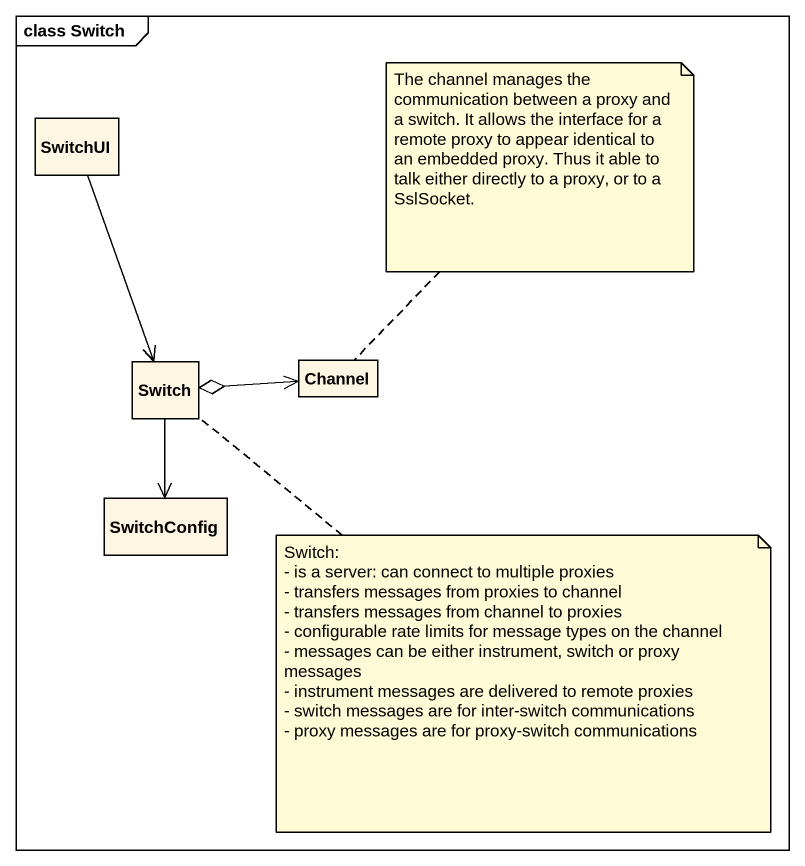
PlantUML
@startuml
mainframe class Switch
hide circle
hide empty members
class SwitchUI
class Switch
class Channel
class SwitchConfig
SwitchUI --> Switch
Switch o-right-> Channel
Switch --> SwitchConfig
note top of Channel : The channel manages the communication between a proxy and a switch. It allows the interface for a remote proxy to appear identical to an embedded proxy. Thus it able to talk either directly to a proxy, or to a SslSocket.
note bottom of Switch
  Switch:
  - is a server: can connect to multiple proxies
  - transfers messages from proxies to channel
  - transfers messages from channel to proxies
  - configurable rate limits for message types on the channel
  - messages can be either instrument, switch or proxy messages
  - instrument messages are delivered to remote proxies
  - switch messages are for inter-switch communications
  - proxy messages are for proxy-switch communications
end note
@enduml
